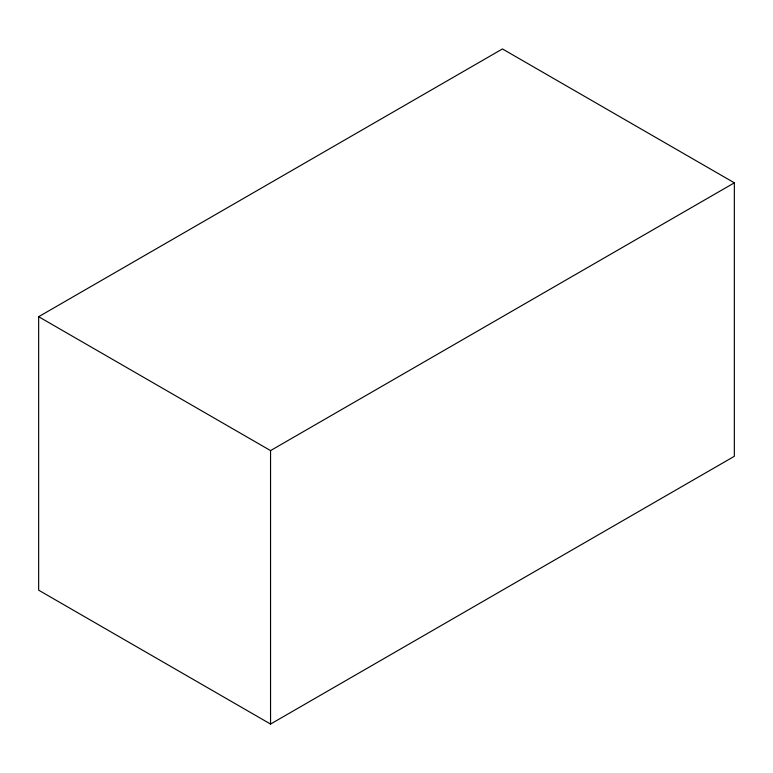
<?xml version="1.0" encoding="UTF-8"?>
<svg xmlns="http://www.w3.org/2000/svg" width="773" height="773" viewBox="0 0 773 773"><rect width="100%" height="100%" fill="white"/><g stroke="black" fill="none" stroke-linecap="round" stroke-linejoin="round"><path stroke-width="1.16" d="M38.65 316.708L502.45 48.941L734.35 182.824L734.35 456.292L270.55 724.059L38.65 590.176L38.65 316.708L270.55 450.591L734.35 182.824M270.55 450.591L270.55 724.059"/></g></svg>
